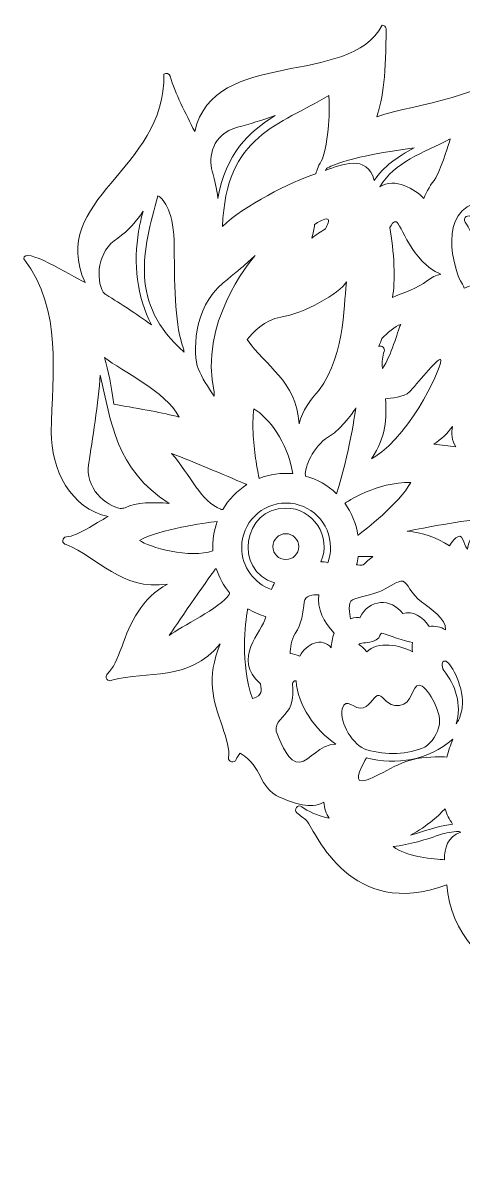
# Model space of a CAD drawing. Header units: inches. Extents: x -7.8 to 80.5, y -132.7 to -44.9.
# Drawn here: x -7.83 to 1.87, y -104.26 to -78.92 of the extents above; entities that cross this region are included whole.
import ezdxf

# ---------------------------------------------------------------- set-up
doc = ezdxf.new("R2010")
doc.units = ezdxf.units.IN
doc.header["$MEASUREMENT"] = 0
doc.layers.add('FloralHeart', color=7, linetype='Continuous')

msp = doc.modelspace()

# ---------------------------------------------------------------- linework, layer by layer
at = {"layer": 'FloralHeart', "lineweight": 0}
for points, knots in [([(19.19, -86.52), (19.183, -85.444), (18.851, -83.906), (18.398, -82.948), (18.369, -82.883), (18.269, -82.883), (18.241, -82.948), (18.202, -83.039), (18.298, -83.424), (18.292, -83.501), (18.074, -82.522), (17.261, -81.785), (16.4, -81.246), (15.951, -80.971), (15.729, -80.645), (15.703, -80.267), (15.699, -80.163), (15.536, -80.16), (15.53, -80.264), (15.536, -80.465), (15.571, -80.718), (15.614, -80.999), (14.679, -79.633), (12.885, -80.095), (11.515, -79.77), (11.064, -79.623), (11.274, -79.231), (11.412, -79.094), (11.455, -79.051), (11.436, -78.97), (11.377, -78.952), (11.192, -78.918), (10.159, -79.782), (10.046, -80.185), (9.935, -80.401), (9.954, -80.611), (9.952, -80.809), (9.863, -81.076), (9.751, -81.395), (9.68, -81.809), (9.439, -81.646), (8.877, -81.232), (8.702, -80.804), (8.686, -80.765), (8.646, -80.743), (8.605, -80.752), (8.424, -80.799), (8.622, -82.094), (8.631, -82.291), (6.821, -81.71), (7.055, -80.865), (7.523, -83.122), (7.153, -83.002), (6.391, -82.847), (6.205, -82.605), (6.178, -82.567), (6.126, -82.558), (6.087, -82.583), (6.049, -82.608), (6.037, -82.659), (6.06, -82.699), (6.373, -83.217), (6.489, -83.74), (6.755, -84.197), (6.595, -84.189), (6.147, -84.222), (5.979, -84.243), (5.816, -83.282), (5.075, -82.553), (4.215, -83.057), (4.101, -82.327), (3.438, -81.716), (2.696, -81.672), (2.958, -81.117), (2.946, -80.454), (2.965, -79.856), (2.957, -79.813), (2.918, -79.788), (2.878, -79.788), (2.854, -79.788), (2.83, -79.797), (2.814, -79.818), (2.526, -80.531), (0.847, -80.683), (-0.049, -80.976), (0.095, -80.598), (0.16, -79.982), (0.157, -79.041), (0.153, -78.998), (0.116, -78.964), (0.071, -78.964), (-0.654, -80.35), (-3.623, -79.435), (-4.052, -81.303), (-4.251, -80.901), (-4.48, -80.472), (-4.593, -80.085), (-4.608, -80.028), (-4.683, -80.003), (-4.729, -80.04), (-4.682, -82.161), (-7.292, -82.781), (-6.464, -84.62), (-6.785, -84.465), (-7.827, -83.809), (-7.808, -84.102), (-6.944, -85.258), (-7.189, -86.601), (-7.206, -87.91), (-7.219, -88.719), (-6.77, -89.605), (-5.954, -89.766), (-6.25, -89.924), (-6.616, -90.197), (-6.874, -90.212), (-6.918, -90.216), (-6.952, -90.252), (-6.954, -90.296), (-6.955, -90.34), (-6.923, -90.378), (-6.879, -90.385), (-6.171, -90.666), (-5.674, -91.398), (-4.649, -91.252), (-5.214, -91.549), (-5.482, -92.12), (-5.65, -92.62), (-5.759, -92.9), (-5.837, -93.102), (-5.973, -93.226), (-6.005, -93.256), (-6.01, -93.305), (-5.984, -93.341), (-5.958, -93.377), (-5.909, -93.387), (-5.871, -93.365), (-5.082, -93.144), (-4.205, -93.421), (-3.49, -92.568), (-3.8, -93.318), (-3.646, -93.809), (-3.441, -94.391), (-3.348, -94.676), (-3.28, -94.882), (-3.306, -95.064), (-3.323, -95.163), (-3.173, -95.203), (-3.139, -95.107), (-3.123, -95.064), (-3.095, -95.019), (-3.054, -94.968), (-2.531, -95.278), (-2.678, -95.703), (-2.17, -95.943), (-1.838, -96.078), (-1.526, -96.209), (-1.208, -96.046), (-1.205, -96.176), (-1.164, -96.312), (-1.091, -96.399), (-1.382, -96.337), (-1.56, -96.247), (-1.693, -96.149), (-1.779, -96.077), (-1.891, -96.213), (-1.802, -96.283), (-1.732, -96.34), (-1.658, -96.397), (-1.589, -96.447), (-1.373, -96.75), (-0.617, -98.641), (1.492, -97.867), (1.574, -98.878), (2.312, -99.829), (3.394, -99.86), (2.909, -100.2), (2.904, -100.711), (3.114, -101.394), (3.16, -101.466), (3.243, -101.425), (3.259, -101.393), (3.394, -101.13), (3.982, -101.088), (4.221, -100.869), (4.189, -102.071), (4.395, -103.016), (5.748, -104.239), (5.809, -104.263), (5.889, -104.206), (5.865, -104.146), (5.515, -103.273), (6.935, -102.045), (6.576, -100.902), (6.818, -101.093), (7.373, -101.144), (7.494, -101.396), (7.507, -101.416), (7.53, -101.429), (7.555, -101.432), (7.586, -101.436), (7.618, -101.421), (7.636, -101.396), (7.829, -100.837), (7.804, -100.36), (7.586, -100.07), (8.046, -99.777), (8.487, -99.289), (8.986, -99.098), (9.487, -98.91), (10.02, -98.478), (10.107, -97.958), (11.235, -98.25), (12.227, -97.72), (12.715, -96.72), (12.894, -96.792), (13.077, -96.883), (13.096, -96.981), (13.103, -97.021), (13.141, -97.052), (13.181, -97.051), (13.841, -96.585), (14.116, -95.489), (13.495, -94.994), (13.614, -94.966), (14.857, -94.636), (14.774, -95.542), (14.764, -95.645), (14.874, -95.697), (14.931, -95.612), (15.135, -95.306), (15.012, -94.734), (14.756, -94.324), (15.885, -94.068), (16.643, -92.841), (17.109, -91.73), (17.574, -91.315), (17.675, -90.702), (17.414, -90.209), (18.764, -89.488), (19.216, -88.079), (19.19, -86.52)], [0, 0, 0, 0, 1, 1, 1, 2, 2, 2, 3, 3, 3, 4, 4, 4, 5, 5, 5, 6, 6, 6, 7, 7, 7, 8, 8, 8, 9, 9, 9, 10, 10, 10, 11, 11, 11, 12, 12, 12, 13, 13, 13, 14, 14, 14, 15, 15, 15, 16, 16, 16, 17, 17, 17, 18, 18, 18, 19, 19, 19, 20, 20, 20, 21, 21, 21, 22, 22, 22, 23, 23, 23, 24, 24, 24, 25, 25, 25, 26, 26, 26, 27, 27, 27, 28, 28, 28, 29, 29, 29, 30, 30, 30, 31, 31, 31, 32, 32, 32, 33, 33, 33, 34, 34, 34, 35, 35, 35, 36, 36, 36, 37, 37, 37, 38, 38, 38, 39, 39, 39, 40, 40, 40, 41, 41, 41, 42, 42, 42, 43, 43, 43, 44, 44, 44, 45, 45, 45, 46, 46, 46, 47, 47, 47, 48, 48, 48, 49, 49, 49, 50, 50, 50, 51, 51, 51, 52, 52, 52, 53, 53, 53, 54, 54, 54, 55, 55, 55, 56, 56, 56, 57, 57, 57, 58, 58, 58, 59, 59, 59, 60, 60, 60, 61, 61, 61, 62, 62, 62, 63, 63, 63, 64, 64, 64, 65, 65, 65, 66, 66, 66, 67, 67, 67, 68, 68, 68, 69, 69, 69, 70, 70, 70, 71, 71, 71, 72, 72, 72, 73, 73, 73, 74, 74, 74, 75, 75, 75, 76, 76, 76, 77, 77, 77, 78, 78, 78, 79, 79, 79, 80, 80, 80, 80]), ([(-1.242, -81.905), (-1.321, -82.035), (-1.369, -82.15), (-1.387, -82.229), (-1.941, -82.413), (-2.972, -82.933), (-3.439, -83.389), (-3.375, -81.378), (-2.177, -81.164), (-1.102, -80.508), (-1.09, -80.696), (-1.066, -81.332), (-1.242, -81.905)], [0, 0, 0, 0, 1, 1, 1, 2, 2, 2, 3, 3, 3, 4, 4, 4, 4]), ([(-3.112, -81.209), (-2.862, -81.143), (-2.554, -81.044), (-2.28, -80.952), (-2.861, -81.307), (-3.366, -81.789), (-3.543, -82.772), (-3.569, -82.544), (-3.61, -82.365), (-3.653, -82.217), (-3.653, -82.216), (-3.653, -82.216), (-3.653, -82.216), (-3.657, -82.202), (-3.662, -82.188), (-3.666, -82.174), (-3.746, -81.874), (-3.681, -81.36), (-3.112, -81.209)], [0, 0, 0, 0, 1, 1, 1, 2, 2, 2, 3, 3, 3, 4, 4, 4, 5, 5, 5, 6, 6, 6, 6]), ([(1.256, -82.323), (1.143, -82.461), (1.051, -82.614), (0.989, -82.776), (0.809, -82.57), (0.342, -82.3), (0.022, -82.515), (0.346, -81.964), (0.964, -81.782), (1.57, -81.463), (1.526, -81.617), (1.425, -81.944), (1.256, -82.323)], [0, 0, 0, 0, 1, 1, 1, 2, 2, 2, 3, 3, 3, 4, 4, 4, 4]), ([(0.779, -81.661), (0.416, -81.856), (0.091, -82.071), (-0.101, -82.379), (-0.267, -81.782), (-0.826, -82.036), (-1.173, -82.157), (-1.166, -82.143), (-1.16, -82.128), (-1.153, -82.114), (-1.045, -82.048), (-0.615, -81.845), (0.779, -81.661)], [0, 0, 0, 0, 1, 1, 1, 2, 2, 2, 3, 3, 3, 4, 4, 4, 4]), ([(-4.86, -82.713), (-4.723, -82.805), (-4.501, -83.073), (-4.501, -83.838), (-4.501, -84.819), (-4.469, -85.622), (-4.304, -86.053), (-4.297, -86.085), (-4.29, -86.117), (-4.282, -86.15), (-5.499, -85.095), (-5.198, -83.919), (-4.86, -82.713)], [0, 0, 0, 0, 1, 1, 1, 2, 2, 2, 3, 3, 3, 4, 4, 4, 4]), ([(2.263, -82.837), (2.655, -82.768), (2.954, -82.847), (3.161, -83.012), (3.146, -83.026), (3.137, -83.046), (3.137, -83.072), (3.14, -83.366), (2.952, -84.522), (2.433, -84.681), (2.494, -84.149), (2.231, -83.467), (2.04, -83.195), (1.978, -83.101), (1.832, -83.2), (1.897, -83.292), (2.068, -83.536), (2.316, -84.178), (2.261, -84.661), (2.125, -84.659), (1.992, -84.689), (1.873, -84.749), (1.857, -84.687), (1.83, -84.632), (1.793, -84.585), (1.793, -84.585), (1.793, -84.585), (1.793, -84.585), (1.682, -84.373), (1.237, -83.017), (2.263, -82.837)], [0, 0, 0, 0, 1, 1, 1, 2, 2, 2, 3, 3, 3, 4, 4, 4, 5, 5, 5, 6, 6, 6, 7, 7, 7, 8, 8, 8, 9, 9, 9, 10, 10, 10, 10]), ([(-5.746, -83.644), (-5.508, -83.489), (-5.317, -83.255), (-5.184, -83.055), (-5.224, -83.187), (-5.259, -83.331), (-5.286, -83.493), (-5.402, -84.195), (-5.327, -84.935), (-4.999, -85.555), (-5.372, -85.285), (-5.648, -85.107), (-6.007, -84.888), (-6.026, -84.871), (-6.046, -84.854), (-6.064, -84.836), (-6.23, -84.539), (-6.199, -83.938), (-5.746, -83.644)], [0, 0, 0, 0, 1, 1, 1, 2, 2, 2, 3, 3, 3, 4, 4, 4, 5, 5, 5, 6, 6, 6, 6]), ([(-1.478, -83.644), (-1.442, -83.546), (-1.424, -83.444), (-1.414, -83.343), (-1.342, -83.298), (-1.185, -83.208), (-1.13, -83.228), (-1.082, -83.246), (-1.133, -83.365), (-1.173, -83.443), (-1.279, -83.505), (-1.382, -83.573), (-1.478, -83.644)], [0, 0, 0, 0, 1, 1, 1, 2, 2, 2, 3, 3, 3, 4, 4, 4, 4]), ([(0.239, -83.411), (0.269, -83.354), (0.327, -83.267), (0.386, -83.287), (0.472, -83.316), (0.745, -84.179), (1.346, -84.433), (1.348, -84.436), (1.351, -84.439), (1.353, -84.442), (1.257, -84.462), (1.159, -84.508), (1.068, -84.579), (0.846, -84.751), (0.545, -84.844), (0.298, -84.95), (0.364, -84.639), (0.337, -83.9), (0.239, -83.411)], [0, 0, 0, 0, 1, 1, 1, 2, 2, 2, 3, 3, 3, 4, 4, 4, 5, 5, 5, 6, 6, 6, 6]), ([(-3.425, -84.628), (-2.912, -84.212), (-2.763, -84.071), (-2.721, -84.026), (-2.867, -84.197), (-3.96, -85.534), (-3.624, -87.029), (-3.623, -87.058), (-3.622, -87.088), (-3.621, -87.118), (-3.766, -86.921), (-3.886, -86.722), (-3.978, -86.515), (-4.088, -86.215), (-4.101, -85.175), (-3.425, -84.628)], [0, 0, 0, 0, 1, 1, 1, 2, 2, 2, 3, 3, 3, 4, 4, 4, 5, 5, 5, 5]), ([(-2.896, -85.878), (-2.781, -85.728), (-2.517, -85.442), (-2.156, -85.383), (-1.662, -85.301), (-0.859, -84.867), (-0.712, -84.606), (-0.77, -84.905), (-0.711, -86.185), (-1.318, -86.994), (-1.516, -87.197), (-1.676, -87.438), (-1.756, -87.725), (-1.81, -86.782), (-2.501, -86.463), (-2.896, -85.878)], [0, 0, 0, 0, 1, 1, 1, 2, 2, 2, 3, 3, 3, 4, 4, 4, 5, 5, 5, 5]), ([(0.48, -85.542), (0.398, -85.716), (0.282, -86.229), (0.077, -86.509), (0.069, -86.363), (0.075, -86.241), (0.114, -86.136), (0.143, -86.066), (0.063, -85.994), (-0.004, -86.027), (0.021, -85.97), (0.045, -85.912), (0.067, -85.853), (0.174, -85.748), (0.363, -85.574), (0.48, -85.542)], [0, 0, 0, 0, 1, 1, 1, 2, 2, 2, 3, 3, 3, 4, 4, 4, 5, 5, 5, 5]), ([(-4.392, -87.58), (-4.747, -87.482), (-5.207, -87.409), (-5.828, -87.298), (-5.888, -86.9), (-5.95, -86.567), (-6.034, -86.27), (-5.647, -86.58), (-4.695, -87.005), (-4.392, -87.58)], [0, 0, 0, 0, 1, 1, 1, 2, 2, 2, 3, 3, 3, 3]), ([(-0.089, -88.451), (-0.089, -88.451), (-0.09, -88.451), (-0.09, -88.452), (-0.113, -88.466), (-0.136, -88.481), (-0.159, -88.496), (0.156, -87.999), (0.181, -87.614), (0.143, -87.178), (0.257, -87.171), (0.559, -87.142), (0.674, -87.027), (0.817, -86.884), (1.276, -86.284), (1.357, -86.316), (1.438, -86.349), (0.756, -87.926), (-0.089, -88.451)], [0, 0, 0, 0, 1, 1, 1, 2, 2, 2, 3, 3, 3, 4, 4, 4, 5, 5, 5, 6, 6, 6, 6]), ([(-5.691, -89.592), (-5.994, -89.532), (-6.475, -89.155), (-6.382, -88.589), (-6.306, -88.125), (-6.167, -87.238), (-6.131, -86.659), (-5.882, -87.693), (-5.806, -88.712), (-4.613, -89.479), (-4.966, -89.444), (-5.326, -89.454), (-5.584, -89.575), (-5.62, -89.583), (-5.656, -89.588), (-5.691, -89.592)], [0, 0, 0, 0, 1, 1, 1, 2, 2, 2, 3, 3, 3, 4, 4, 4, 5, 5, 5, 5]), ([(-1.892, -88.824), (-2.144, -88.8), (-2.404, -88.836), (-2.634, -88.927), (-2.634, -88.927), (-2.669, -88.774), (-2.703, -88.552), (-2.753, -88.23), (-2.802, -87.762), (-2.748, -87.397), (-2.416, -87.611), (-2.02, -88.101), (-1.892, -88.824)], [0, 0, 0, 0, 1, 1, 1, 2, 2, 2, 3, 3, 3, 4, 4, 4, 4]), ([(-0.934, -89.264), (-1.128, -89.078), (-1.36, -88.946), (-1.613, -88.876), (-1.614, -88.869), (-1.616, -88.863), (-1.617, -88.856), (-1.64, -88.697), (-1.451, -88.228), (-1.109, -88.015), (-0.75, -87.793), (-0.506, -87.378), (-0.506, -87.378), (-0.506, -87.378), (-0.655, -88.445), (-0.934, -89.264)], [0, 0, 0, 0, 1, 1, 1, 2, 2, 2, 3, 3, 3, 4, 4, 4, 5, 5, 5, 5]), ([(1.616, -87.784), (1.597, -87.926), (1.599, -88.108), (1.693, -88.237), (1.534, -88.214), (1.371, -88.187), (1.21, -88.176), (1.377, -88.066), (1.507, -87.939), (1.616, -87.784)], [0, 0, 0, 0, 1, 1, 1, 2, 2, 2, 3, 3, 3, 3]), ([(-3.432, -89.609), (-3.445, -89.609), (-3.458, -89.609), (-3.472, -89.609), (-3.474, -89.609), (-3.476, -89.608), (-3.478, -89.608), (-3.918, -89.438), (-4.133, -88.865), (-4.561, -88.379), (-4.097, -88.553), (-3.165, -88.953), (-2.921, -89.058), (-2.912, -89.064), (-2.907, -89.066), (-2.907, -89.066), (-3.119, -89.2), (-3.306, -89.393), (-3.432, -89.609)], [0, 0, 0, 0, 1, 1, 1, 2, 2, 2, 3, 3, 3, 4, 4, 4, 5, 5, 5, 6, 6, 6, 6]), ([(-0.457, -90.174), (-0.458, -90.174), (-0.459, -90.174), (-0.46, -90.175), (-0.499, -89.921), (-0.598, -89.682), (-0.75, -89.475), (-0.725, -89.459), (-0.045, -89.003), (0.701, -89.015), (0.44, -89.495), (-0.311, -90.066), (-0.457, -90.174)], [0, 0, 0, 0, 1, 1, 1, 2, 2, 2, 3, 3, 3, 4, 4, 4, 4]), ([(-2.362, -91.37), (-2.743, -91.237), (-3.018, -90.873), (-3.018, -90.447), (-3.018, -89.908), (-2.58, -89.47), (-2.041, -89.47), (-1.502, -89.47), (-1.064, -89.908), (-1.064, -90.447), (-1.064, -90.564), (-1.085, -90.677), (-1.123, -90.782), (-1.177, -90.769), (-1.23, -90.76), (-1.276, -90.759), (-1.029, -90.222), (-1.453, -89.57), (-2.047, -89.582), (-2.995, -89.573), (-3.201, -90.956), (-2.295, -91.226), (-2.322, -91.273), (-2.344, -91.321), (-2.362, -91.37)], [0, 0, 0, 0, 1, 1, 1, 2, 2, 2, 3, 3, 3, 4, 4, 4, 5, 5, 5, 6, 6, 6, 7, 7, 7, 8, 8, 8, 8]), ([(-5.267, -90.29), (-4.785, -90.04), (-3.851, -89.91), (-3.561, -89.874), (-3.56, -89.874), (-3.559, -89.875), (-3.557, -89.875), (-3.631, -90.076), (-3.663, -90.3), (-3.65, -90.518), (-4.137, -90.702), (-5.082, -90.438), (-5.267, -90.29)], [0, 0, 0, 0, 1, 1, 1, 2, 2, 2, 3, 3, 3, 4, 4, 4, 4]), ([(1.55, -90.41), (1.272, -90.224), (0.946, -90.112), (0.624, -90.09), (0.836, -90.046), (1.689, -89.876), (2.29, -89.816), (2.132, -89.956), (1.945, -90.379), (1.946, -90.482), (1.905, -90.419), (1.865, -90.343), (1.85, -90.27), (1.767, -90.083), (1.612, -90.326), (1.55, -90.41)], [0, 0, 0, 0, 1, 1, 1, 2, 2, 2, 3, 3, 3, 4, 4, 4, 5, 5, 5, 5]), ([(-2.047, -90.713), (-2.204, -90.713), (-2.331, -90.585), (-2.331, -90.429), (-2.331, -90.272), (-2.204, -90.144), (-2.047, -90.144), (-1.89, -90.144), (-1.763, -90.272), (-1.763, -90.429), (-1.763, -90.585), (-1.89, -90.713), (-2.047, -90.713)], [0, 0, 0, 0, 1, 1, 1, 2, 2, 2, 3, 3, 3, 4, 4, 4, 4]), ([(-0.492, -90.829), (-0.477, -90.769), (-0.465, -90.709), (-0.456, -90.647), (-0.456, -90.647), (-0.13, -90.647), (-0.13, -90.647), (-0.206, -90.701), (-0.278, -90.763), (-0.344, -90.832), (-0.361, -90.836), (-0.473, -90.83), (-0.492, -90.829)], [0, 0, 0, 0, 1, 1, 1, 2, 2, 2, 3, 3, 3, 4, 4, 4, 4]), ([(-3.294, -91.479), (-3.485, -91.777), (-4.359, -92.188), (-4.61, -92.38), (-4.503, -92.204), (-3.786, -91.185), (-3.601, -90.922), (-3.593, -90.918), (-3.585, -90.915), (-3.576, -90.911), (-3.515, -91.106), (-3.414, -91.289), (-3.284, -91.447), (-3.287, -91.458), (-3.29, -91.468), (-3.294, -91.479)], [0, 0, 0, 0, 1, 1, 1, 2, 2, 2, 3, 3, 3, 4, 4, 4, 5, 5, 5, 5]), ([(0.523, -91.898), (0.277, -91.559), (-0.223, -91.57), (-0.417, -91.99), (-0.453, -91.975), (-0.534, -91.985), (-0.622, -92.012), (-0.643, -91.914), (-0.689, -91.649), (-0.584, -91.598), (-0.453, -91.535), (-0.154, -91.495), (0.058, -91.397), (0.27, -91.3), (0.422, -91.166), (0.527, -91.191), (0.632, -91.217), (0.705, -91.474), (0.934, -91.644), (1.138, -91.794), (1.479, -92.012), (1.467, -92.255), (1.355, -92.19), (1.237, -92.166), (1.103, -92.185), (0.97, -91.96), (0.739, -91.832), (0.523, -91.898)], [0, 0, 0, 0, 1, 1, 1, 2, 2, 2, 3, 3, 3, 4, 4, 4, 5, 5, 5, 6, 6, 6, 7, 7, 7, 8, 8, 8, 9, 9, 9, 9]), ([(-1.84, -92.337), (-1.702, -92.136), (-1.662, -91.87), (-1.643, -91.647), (-1.63, -91.503), (-1.449, -91.484), (-1.324, -91.489), (-1.361, -91.781), (-1.22, -92.098), (-0.982, -92.328), (-1.028, -92.439), (-1.044, -92.56), (-1.049, -92.654), (-1.247, -92.408), (-1.603, -92.562), (-1.737, -92.835), (-1.815, -92.806), (-1.886, -92.788), (-1.952, -92.778), (-1.95, -92.663), (-1.931, -92.47), (-1.84, -92.337)], [0, 0, 0, 0, 1, 1, 1, 2, 2, 2, 3, 3, 3, 4, 4, 4, 5, 5, 5, 6, 6, 6, 7, 7, 7, 7]), ([(-2.607, -93.443), (-2.584, -93.607), (-2.555, -93.69), (-2.773, -93.766), (-2.776, -93.767), (-2.779, -93.768), (-2.782, -93.769), (-3.051, -92.987), (-2.943, -92.121), (-2.89, -91.812), (-2.888, -91.805), (-2.885, -91.799), (-2.883, -91.794), (-2.76, -91.869), (-2.626, -91.928), (-2.486, -91.968), (-2.571, -92.319), (-3.24, -92.88), (-2.607, -93.443)], [0, 0, 0, 0, 1, 1, 1, 2, 2, 2, 3, 3, 3, 4, 4, 4, 5, 5, 5, 6, 6, 6, 6]), ([(0.74, -92.742), (0.487, -92.592), (-0.041, -92.495), (-0.268, -92.744), (-0.311, -92.681), (-0.373, -92.623), (-0.443, -92.58), (-0.421, -92.562), (-0.389, -92.546), (-0.34, -92.546), (-0.229, -92.546), (-0.05, -92.5), (-0.004, -92.432), (0.042, -92.364), (0.042, -92.307), (0.102, -92.337), (0.157, -92.364), (0.593, -92.513), (0.739, -92.539), (0.725, -92.608), (0.725, -92.679), (0.74, -92.742)], [0, 0, 0, 0, 1, 1, 1, 2, 2, 2, 3, 3, 3, 4, 4, 4, 5, 5, 5, 6, 6, 6, 7, 7, 7, 7]), ([(1.839, -93.9), (1.829, -94.009), (1.805, -94.12), (1.762, -94.228), (1.743, -94.261), (1.722, -94.292), (1.7, -94.323), (1.83, -93.911), (1.686, -93.464), (1.426, -93.149), (1.375, -93.049), (1.372, -92.943), (1.457, -92.943), (1.551, -92.943), (1.855, -93.435), (1.839, -93.9)], [0, 0, 0, 0, 1, 1, 1, 2, 2, 2, 3, 3, 3, 4, 4, 4, 5, 5, 5, 5]), ([(-1.738, -95.165), (-1.988, -95.192), (-2.135, -94.78), (-2.232, -94.561), (-2.33, -94.343), (-2.156, -94.226), (-2.015, -94.056), (-1.874, -93.886), (-1.885, -93.618), (-1.901, -93.477), (-1.91, -93.401), (-1.865, -93.379), (-1.822, -93.375), (-1.78, -93.927), (-1.415, -94.447), (-0.944, -94.772), (-1.314, -94.774), (-1.516, -95.141), (-1.738, -95.165)], [0, 0, 0, 0, 1, 1, 1, 2, 2, 2, 3, 3, 3, 4, 4, 4, 5, 5, 5, 6, 6, 6, 6]), ([(-0.808, -93.996), (-0.736, -93.694), (-0.526, -94.039), (-0.345, -93.974), (-0.164, -93.909), (-0.095, -93.681), (0.006, -93.699), (0.107, -93.717), (0.158, -93.944), (0.451, -93.921), (0.744, -93.898), (0.726, -93.471), (0.886, -93.471), (1.045, -93.471), (1.381, -94.051), (1.331, -94.331), (1.292, -94.544), (1.174, -94.736), (1.01, -94.835), (0.646, -95.004), (0.159, -95.018), (-0.267, -94.896), (-0.557, -94.807), (-0.88, -94.298), (-0.808, -93.996)], [0, 0, 0, 0, 1, 1, 1, 2, 2, 2, 3, 3, 3, 4, 4, 4, 5, 5, 5, 6, 6, 6, 7, 7, 7, 8, 8, 8, 8]), ([(-0.275, -95.075), (0.389, -95.237), (1.077, -95.132), (1.629, -94.66), (1.575, -94.786), (1.529, -94.919), (1.494, -95.055), (1.385, -95.049), (1.135, -95.043), (0.832, -95.089), (0.425, -95.151), (-0.121, -95.556), (-0.365, -95.58), (-0.573, -95.601), (-0.346, -95.194), (-0.275, -95.075)], [0, 0, 0, 0, 1, 1, 1, 2, 2, 2, 3, 3, 3, 4, 4, 4, 5, 5, 5, 5]), ([(1.622, -96.528), (1.272, -96.579), (0.984, -96.689), (0.693, -96.773), (1.069, -96.577), (1.349, -96.304), (1.458, -96.189), (1.493, -96.312), (1.544, -96.422), (1.622, -96.528)], [0, 0, 0, 0, 1, 1, 1, 2, 2, 2, 3, 3, 3, 3]), ([(1.442, -97.312), (1.235, -97.301), (0.6, -97.248), (0.313, -97.024), (0.674, -96.981), (1.032, -96.872), (1.399, -96.741), (1.518, -96.726), (1.676, -96.667), (1.805, -96.703), (1.505, -96.814), (1.44, -97.048), (1.442, -97.312)], [0, 0, 0, 0, 1, 1, 1, 2, 2, 2, 3, 3, 3, 4, 4, 4, 4])]:
    msp.add_open_spline(points, degree=3, knots=knots, dxfattribs=at)

doc.saveas('drawing.dxf')
